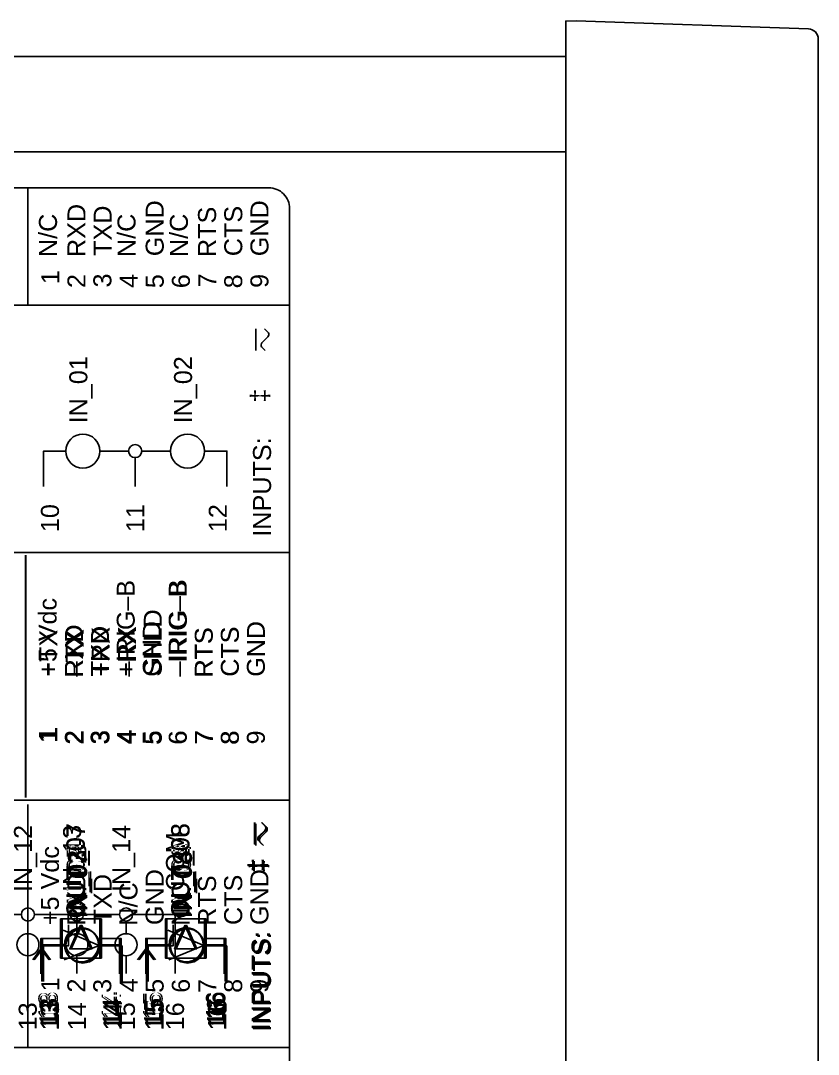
# Model space of a CAD drawing. Extents: x 0.5 to 35.5, y 0.5 to 23.5.
# Drawn here: x 24.956 to 28.003, y 9.652 to 13.599 of the extents above; entities that cross this region are included whole.
import ezdxf

# ---------------------------------------------------------------- set-up
doc = ezdxf.new("R2010")
doc.units = 0
doc.header["$MEASUREMENT"] = 0
for name, color, linetype in [('1_01__0-__NO_ETH__EIA-232', 7, 'CONTINUOUS'), ('1_02__1-__NO_ETH__EIA-485', 7, 'CONTINUOUS'), ('1_03__2-___1__10-100BASE-T', 7, 'CONTINUOUS'), ('1_04__3-___1__10-100BASE-T', 7, 'CONTINUOUS'), ('1_05__4-___1__100BASE-FX_M', 7, 'CONTINUOUS'), ('1_06__6-___2__10-100BASE-T', 7, 'CONTINUOUS'), ('1_07__8-___2__100BASE-FX_M', 7, 'CONTINUOUS'), ('2_02__A0__SERIAL_COMMUNICA', 7, 'CONTINUOUS'), ('2_03__B-___3__DI___4__DO__', 7, 'CONTINUOUS'), ('2_04__1-___4__DI___4__DO__', 7, 'CONTINUOUS'), ('2_05__C-___4__DI___4__DO__', 7, 'CONTINUOUS'), ('2_06__D-___4__DI___3__DO__', 7, 'CONTINUOUS'), ('2_07__2A___8__FORM_A_DO', 7, 'CONTINUOUS'), ('2_08__2B___8__FORM_B_DO', 7, 'CONTINUOUS'), ('2_09__2C___8__DO__6__FORM_', 7, 'CONTINUOUS'), ('2_10__2D___8__DO__2__FORM_', 7, 'CONTINUOUS'), ('2_11__2G___8__DO__4__FORM_', 7, 'CONTINUOUS'), ('2_12__3-___8__DI', 7, 'CONTINUOUS'), ('2_13__4-___14__DI', 7, 'CONTINUOUS'), ('2_14__5-___8__AI', 7, 'CONTINUOUS'), ('2_15__6-___4__AI____4__AO', 7, 'CONTINUOUS'), ('6_00______DWG_', 7, 'CONTINUOUS')]:
    doc.layers.add(name, color=color, linetype=linetype)
doc.styles.add('ARIAL', font='arial.ttf')

msp = doc.modelspace()

# ---------------------------------------------------------------- linework, layer by layer
at = {"layer": '1_01__0-__NO_ETH__EIA-232'}
msp.add_lwpolyline([(24.975, 10.6328), (24.975, 11.5578)], dxfattribs=at)
at = {"layer": '1_02__1-__NO_ETH__EIA-485'}
msp.add_lwpolyline([(24.9763, 10.6328), (24.9763, 11.5578)], dxfattribs=at)
at = {"layer": '1_03__2-___1__10-100BASE-T'}
msp.add_lwpolyline([(24.9751, 10.6328), (24.9751, 11.5578)], dxfattribs=at)
at = {"layer": '1_04__3-___1__10-100BASE-T'}
msp.add_lwpolyline([(24.9763, 10.6328), (24.9763, 11.5578)], dxfattribs=at)
at = {"layer": '1_05__4-___1__100BASE-FX_M'}
msp.add_lwpolyline([(24.9751, 10.6328), (24.9751, 11.5578)], dxfattribs=at)
at = {"layer": '1_06__6-___2__10-100BASE-T'}
msp.add_lwpolyline([(24.9751, 10.6328), (24.9751, 11.5578)], dxfattribs=at)
at = {"layer": '1_07__8-___2__100BASE-FX_M'}
msp.add_lwpolyline([(24.9751, 10.6328), (24.9751, 11.5578)], dxfattribs=at)
at = {"layer": '2_02__A0__SERIAL_COMMUNICA'}
msp.add_lwpolyline([(24.9835, 9.6778), (24.9835, 10.6061)], dxfattribs=at)
at = {"layer": '2_03__B-___3__DI___4__DO__'}
for points in [[(25.8508, 10.4535), (25.8508, 10.5364)], [(25.0397, 9.9344), (25.0397, 10.0694), (25.1247, 10.0694)], [(25.2547, 10.0694), (25.3397, 10.0694), (25.3397, 9.9344)], [(25.4396, 9.9344), (25.4396, 10.0694), (25.5248, 10.0694)], [(25.6548, 10.0694), (25.7398, 10.0694), (25.7398, 9.9344)]]:
    msp.add_lwpolyline(points, dxfattribs=at)
msp.add_lwpolyline([(25.8797, 10.4535), (25.866, 10.4675, -0.328455), (25.868, 10.4834), (25.8902, 10.5057, 0.339292), (25.8923, 10.5216), (25.8777, 10.5364)], format="xyb", dxfattribs=at)
for centre in [(25.1897, 10.0694), (25.5896, 10.0694)]:
    msp.add_circle(centre, 0.065, dxfattribs=at)
at = {"layer": '2_04__1-___4__DI___4__DO__'}
for points in [[(25.8508, 10.4535), (25.8508, 10.5364)], [(25.0397, 9.9344), (25.0397, 10.0694), (25.1247, 10.0694)], [(25.2547, 10.0694), (25.3397, 10.0694), (25.3397, 9.9344)], [(25.4396, 9.9344), (25.4396, 10.0694), (25.5248, 10.0694)], [(25.6548, 10.0694), (25.7398, 10.0694), (25.7398, 9.9344)]]:
    msp.add_lwpolyline(points, dxfattribs=at)
msp.add_lwpolyline([(25.8797, 10.4535), (25.866, 10.4675, -0.328455), (25.868, 10.4834), (25.8902, 10.5057, 0.339292), (25.8923, 10.5216), (25.8777, 10.5364)], format="xyb", dxfattribs=at)
for centre in [(25.1897, 10.0694), (25.5898, 10.0694)]:
    msp.add_circle(centre, 0.065, dxfattribs=at)
at = {"layer": '2_05__C-___4__DI___4__DO__'}
for points in [[(25.8508, 10.4535), (25.8508, 10.5365)], [(25.0397, 9.9345), (25.0397, 10.0695), (25.1247, 10.0695)], [(25.2547, 10.0695), (25.3397, 10.0695), (25.3397, 9.9345)], [(25.4396, 9.9345), (25.4396, 10.0695), (25.5248, 10.0695)], [(25.6548, 10.0695), (25.7398, 10.0695), (25.7398, 9.9345)]]:
    msp.add_lwpolyline(points, dxfattribs=at)
msp.add_lwpolyline([(25.8797, 10.4535), (25.866, 10.4675, -0.328455), (25.868, 10.4835), (25.8902, 10.5058, 0.339292), (25.8923, 10.5217), (25.8777, 10.5365)], format="xyb", dxfattribs=at)
for centre in [(25.1897, 10.0695), (25.5896, 10.0695)]:
    msp.add_circle(centre, 0.065, dxfattribs=at)
at = {"layer": '2_06__D-___4__DI___3__DO__'}
for points in [[(25.849, 10.4543), (25.849, 10.5373)], [(25.038, 9.9353), (25.038, 10.0703), (25.123, 10.0703)], [(25.253, 10.0703), (25.338, 10.0703), (25.338, 9.9353)], [(25.4379, 9.9353), (25.4378, 10.0703), (25.523, 10.0703)], [(25.6531, 10.0703), (25.738, 10.0703), (25.738, 9.9353)]]:
    msp.add_lwpolyline(points, dxfattribs=at)
msp.add_lwpolyline([(25.878, 10.4543), (25.8642, 10.4683, -0.328455), (25.8663, 10.4843), (25.8885, 10.5066, 0.339292), (25.8905, 10.5225), (25.876, 10.5373)], format="xyb", dxfattribs=at)
for centre in [(25.188, 10.0703), (25.5879, 10.0703)]:
    msp.add_circle(centre, 0.065, dxfattribs=at)
at = {"layer": '2_07__2A___8__FORM_A_DO'}
for points in [[(25.0368, 9.9315), (25.0368, 10.0664), (25.1219, 10.0664)], [(25.122, 10.0128), (25.2519, 10.0664), (25.3369, 10.0664), (25.3369, 9.9315)], [(25.4368, 9.9315), (25.4368, 10.0664), (25.5219, 10.0664)], [(25.522, 10.0128), (25.6519, 10.0664), (25.7369, 10.0664), (25.7369, 9.9315)]]:
    msp.add_lwpolyline(points, dxfattribs=at)
at = {"layer": '2_08__2B___8__FORM_B_DO'}
for points in [[(25.0385, 9.9305), (25.0385, 10.0656), (25.0385, 10.0656), (25.1385, 10.0656), (25.1385, 10.1456)], [(25.4386, 9.9305), (25.4386, 10.0656), (25.4386, 10.0656), (25.5386, 10.0656), (25.5386, 10.1456)], [(25.1185, 10.1256), (25.2586, 10.0656), (25.3386, 10.0656), (25.3386, 9.9306)], [(25.5186, 10.1256), (25.6586, 10.0656), (25.7387, 10.0656), (25.7387, 9.9306)]]:
    msp.add_lwpolyline(points, dxfattribs=at)
at = {"layer": '2_09__2C___8__DO__6__FORM_'}
for points in [[(25.0384, 9.9307), (25.0384, 10.0658), (25.0384, 10.0658), (25.1385, 10.0658), (25.1385, 10.1458)], [(25.4385, 9.9307), (25.4385, 10.0658), (25.4385, 10.0658), (25.5385, 10.0658), (25.5385, 10.1458)], [(25.1185, 10.1258), (25.2585, 10.0658), (25.3386, 10.0658), (25.3386, 9.9308)], [(25.5186, 10.1258), (25.6586, 10.0658), (25.7386, 10.0658), (25.7386, 9.9308)]]:
    msp.add_lwpolyline(points, dxfattribs=at)
at = {"layer": '2_10__2D___8__DO__2__FORM_'}
for points in [[(25.0385, 9.9305), (25.0385, 10.0655), (25.0385, 10.0655), (25.1385, 10.0655), (25.1386, 10.1455)], [(25.4386, 9.9305), (25.4386, 10.0655), (25.4386, 10.0655), (25.5386, 10.0655), (25.5386, 10.1455)], [(25.1186, 10.1255), (25.2586, 10.0655), (25.3386, 10.0655), (25.3386, 9.9305)], [(25.5186, 10.1255), (25.6586, 10.0655), (25.7387, 10.0655), (25.7387, 9.9305)]]:
    msp.add_lwpolyline(points, dxfattribs=at)
at = {"layer": '2_11__2G___8__DO__4__FORM_'}
for points in [[(25.0385, 9.9305), (25.0385, 10.0655), (25.0385, 10.0655), (25.1385, 10.0655), (25.1386, 10.1455)], [(25.4386, 9.9305), (25.4386, 10.0655), (25.4386, 10.0655), (25.5386, 10.0655), (25.5386, 10.1455)], [(25.1186, 10.1255), (25.2586, 10.0655), (25.3386, 10.0655), (25.3386, 9.9305)], [(25.5186, 10.1255), (25.6586, 10.0655), (25.7387, 10.0655), (25.7387, 9.9305)]]:
    msp.add_lwpolyline(points, dxfattribs=at)
at = {"layer": '2_12__3-___8__DI'}
for points in [[(25.8546, 10.4496), (25.8546, 10.5325)], [(25.0436, 9.9305), (25.0436, 10.0655), (25.1286, 10.0655)], [(25.2586, 10.0655), (25.3436, 10.0655), (25.3436, 9.9305)], [(25.4434, 9.9305), (25.4434, 10.0655), (25.5284, 10.0655)], [(25.6584, 10.0655), (25.7434, 10.0655), (25.7434, 9.9305)]]:
    msp.add_lwpolyline(points, dxfattribs=at)
msp.add_lwpolyline([(25.8836, 10.4496), (25.8698, 10.4636, -0.328455), (25.8719, 10.4795), (25.8941, 10.5018, 0.339292), (25.8961, 10.5177), (25.8816, 10.5325)], format="xyb", dxfattribs=at)
for centre in [(25.1936, 10.0655), (25.5934, 10.0655)]:
    msp.add_circle(centre, 0.065, dxfattribs=at)
at = {"layer": '2_13__4-___14__DI'}
for points in [[(25.8507, 10.4536), (25.8507, 10.5366)], [(24.9588, 10.1858), (24.8211, 10.1858)], [(25.1461, 10.1858), (25.0088, 10.1858)], [(25.3338, 10.1858), (25.1961, 10.1858)], [(25.5464, 10.1858), (25.3838, 10.1858)], [(25.5464, 9.9608), (25.5464, 10.1858)], [(24.9838, 10.1124), (24.9838, 10.1608)], [(25.1711, 10.1124), (25.1711, 10.1608)], [(25.3588, 10.1124), (25.3588, 10.1608)], [(24.9838, 9.9608), (24.9838, 10.0282)], [(25.1711, 9.9608), (25.1711, 10.0282)], [(25.3588, 9.9608), (25.3588, 10.0282)]]:
    msp.add_lwpolyline(points, dxfattribs=at)
msp.add_lwpolyline([(25.8796, 10.4536), (25.8659, 10.4676, -0.328455), (25.8679, 10.4836), (25.8901, 10.5058, 0.339292), (25.8922, 10.5218), (25.8777, 10.5366)], format="xyb", dxfattribs=at)
for centre, radius in [((24.9838, 10.1858), 0.025), ((25.1711, 10.1858), 0.025), ((25.3588, 10.1858), 0.025), ((24.9838, 10.0703), 0.0421), ((25.1711, 10.0703), 0.0421), ((25.3588, 10.0703), 0.0421)]:
    msp.add_circle(centre, radius, dxfattribs=at)
at = {"layer": '2_14__5-___8__AI'}
for points in [[(25.2588, 10.1691), (25.2588, 10.0191), (25.1089, 10.0191), (25.1089, 10.1691), (25.2588, 10.1691)], [(25.6589, 10.1691), (25.6589, 10.0191), (25.5089, 10.0191), (25.5089, 10.1691), (25.6589, 10.1691)], [(25.2238, 10.0541), (25.1438, 10.0541), (25.1838, 10.1441), (25.2238, 10.0541)], [(25.6239, 10.0541), (25.5439, 10.0541), (25.5839, 10.1441), (25.6239, 10.0541)], [(25.0338, 9.9591), (25.0338, 10.0941), (25.1088, 10.0941)], [(25.2589, 10.0941), (25.334, 10.0941), (25.334, 9.9591)], [(25.4338, 9.9591), (25.4338, 10.0941), (25.5089, 10.0941)], [(25.6589, 10.0941), (25.734, 10.0941), (25.734, 9.9591)], [(25.0026, 10.0129), (25.0338, 10.0541), (25.065, 10.0129)], [(25.4026, 10.0129), (25.4339, 10.0541), (25.4651, 10.0129)]]:
    msp.add_lwpolyline(points, dxfattribs=at)
at = {"layer": '2_15__6-___4__AI____4__AO'}
for points in [[(25.2645, 10.1694), (25.2645, 10.0194), (25.1145, 10.0194), (25.1145, 10.1694), (25.2645, 10.1694)], [(25.6646, 10.1694), (25.6646, 10.0194), (25.5146, 10.0194), (25.5146, 10.1694), (25.6646, 10.1694)], [(25.2295, 10.0544), (25.1495, 10.0544), (25.1895, 10.1444), (25.2295, 10.0544)], [(25.6296, 10.0544), (25.5496, 10.0544), (25.5896, 10.1444), (25.6296, 10.0544)], [(25.0395, 9.9594), (25.0394, 10.0944), (25.1145, 10.0944)], [(25.2646, 10.0944), (25.3397, 10.0944), (25.3397, 9.9594)], [(25.4395, 9.9594), (25.4395, 10.0944), (25.5146, 10.0944)], [(25.6646, 10.0944), (25.7397, 10.0944), (25.7397, 9.9594)], [(25.0083, 10.0132), (25.0395, 10.0544), (25.0707, 10.0132)], [(25.4083, 10.0132), (25.4396, 10.0544), (25.4708, 10.0132)]]:
    msp.add_lwpolyline(points, dxfattribs=at)
at = {"layer": '6_00______DWG_'}
for points in [[(27.9651, 13.5683), (27.0785, 13.5993), (27.0385, 13.5979), (27.0385, 6.0444), (27.0785, 6.043), (27.9651, 6.074, 0.404026), (28.0031, 6.1134), (28.0031, 13.529, 0.404026)], [(25.9037, 12.9611), (22.1938, 12.9611, 0.414214), (22.1138, 12.8811), (22.1138, 6.7162, 0.414212), (22.1938, 6.6362), (25.9037, 6.6362, 0.414211), (25.9837, 6.7162), (25.9837, 12.8811, 0.414219)]]:
    msp.add_lwpolyline(points, format="xyb", close=True, dxfattribs=at)
for points in [[(27.0385, 6.1794), (21.9438, 6.1794), (21.9438, 13.4629), (27.0385, 13.4629)], [(21.9438, 13.0987), (27.0385, 13.0987)], [(24.9838, 12.5128), (24.9838, 12.9611)], [(25.9838, 12.5128), (22.1138, 12.5128)], [(25.8548, 12.3396), (25.8548, 12.4225)], [(25.0438, 11.8205), (25.0437, 11.9555), (25.1287, 11.9555)], [(25.2587, 11.9555), (25.3687, 11.9555)], [(25.3937, 11.9305), (25.3937, 11.8205)], [(25.4187, 11.9555), (25.5288, 11.9555)], [(25.6588, 11.9555), (25.7438, 11.9555), (25.7438, 11.8205)], [(25.9838, 11.5678), (22.1138, 11.5678)], [(25.9837, 10.6228), (22.1138, 10.6228)], [(25.9837, 9.6778), (22.1138, 9.6778)]]:
    msp.add_lwpolyline(points, dxfattribs=at)
msp.add_lwpolyline([(25.8897, 12.3396), (25.876, 12.3536, -0.328455), (25.878, 12.3695), (25.9002, 12.3918, 0.339292), (25.9023, 12.4077), (25.8878, 12.4225)], format="xyb", dxfattribs=at)
for centre, radius in [((25.1937, 11.9555), 0.065), ((25.5938, 11.9555), 0.065), ((25.3937, 11.9555), 0.025)]:
    msp.add_circle(centre, radius, dxfattribs=at)

# ---------------------------------------------------------------- texts
at = {"layer": '1_01__0-__NO_ETH__EIA-232', "style": 'ARIAL'}
for s, height, p in [('+IRIG–B', 0.06846, (25.3916, 11.0939)), ('–IRIG–B', 0.06846, (25.5905, 11.0992)), ('+5 Vdc', 0.06846, (25.0932, 11.0939)), ('GND', 0.06846, (25.491, 11.0941)), ('GND', 0.06846, (25.8889, 11.0941)), ('RXD', 0.06846, (25.1938, 11.0917)), ('TXD', 0.06846, (25.2933, 11.097)), ('RTS', 0.06846, (25.6899, 11.0917)), ('CTS', 0.06846, (25.7894, 11.0944)), ('1', 0.0685, (25.0943, 10.8408)), ('2', 0.0685, (25.1938, 10.8365)), ('3', 0.0685, (25.2921, 10.8352)), ('4', 0.0685, (25.3927, 10.8381)), ('5', 0.0685, (25.491, 10.8353)), ('6', 0.0685, (25.5904, 10.8357)), ('7', 0.0685, (25.6911, 10.8347)), ('8', 0.0685, (25.7893, 10.8354)), ('9', 0.0685, (25.8888, 10.8353))]:
    msp.add_text(s, height=height, rotation=90, dxfattribs=at).set_placement(p)
at = {"layer": '1_02__1-__NO_ETH__EIA-485', "style": 'ARIAL'}
for s, height, p in [('SHLD', 0.06883, (25.4952, 11.0949)), ('+TX', 0.06883, (25.0964, 11.0939)), ('–TX', 0.06883, (25.1964, 11.0992)), ('+RX', 0.06883, (25.2964, 11.0939)), ('–RX', 0.06883, (25.3964, 11.0992)), ('1', 0.0688, (25.0963, 10.8408)), ('2', 0.0688, (25.1963, 10.8364)), ('3', 0.0688, (25.2951, 10.8352)), ('4', 0.0688, (25.3963, 10.838)), ('5', 0.0688, (25.4951, 10.8353))]:
    msp.add_text(s, height=height, rotation=90, dxfattribs=at).set_placement(p)
at = {"layer": '1_03__2-___1__10-100BASE-T', "style": 'ARIAL'}
for s, height, p in [('+IRIG–B', 0.06846, (25.3917, 11.094)), ('–IRIG–B', 0.06846, (25.5906, 11.0938)), ('+5 Vdc', 0.06846, (25.0933, 11.094)), ('GND', 0.06846, (25.4911, 11.0937)), ('GND', 0.06846, (25.889, 11.0937)), ('RXD', 0.06846, (25.1939, 11.0905)), ('TXD', 0.06846, (25.2933, 11.0948)), ('RTS', 0.06846, (25.69, 11.0905)), ('CTS', 0.06846, (25.7895, 11.0937)), ('1', 0.0685, (25.0944, 10.8495)), ('2', 0.0685, (25.1938, 10.8347)), ('3', 0.0685, (25.2922, 10.8367)), ('4', 0.0685, (25.3927, 10.8354)), ('5', 0.0685, (25.4911, 10.8341)), ('6', 0.0685, (25.5905, 10.834)), ('7', 0.0685, (25.6911, 10.837)), ('8', 0.0685, (25.7894, 10.8336)), ('9', 0.0685, (25.8889, 10.8351))]:
    msp.add_text(s, height=height, rotation=90, dxfattribs=at).set_placement(p)
at = {"layer": '1_04__3-___1__10-100BASE-T', "style": 'ARIAL'}
for s, height, p in [('SHLD', 0.06883, (25.4953, 11.0943)), ('+TX', 0.06883, (25.0964, 11.094)), ('–TX', 0.06883, (25.1964, 11.0938)), ('+RX', 0.06883, (25.2964, 11.094)), ('–RX', 0.06883, (25.3964, 11.0938)), ('1', 0.0688, (25.0963, 10.8494)), ('2', 0.0688, (25.1963, 10.8347)), ('3', 0.0688, (25.2952, 10.8367)), ('4', 0.0688, (25.3963, 10.8354)), ('5', 0.0688, (25.4952, 10.8341))]:
    msp.add_text(s, height=height, rotation=90, dxfattribs=at).set_placement(p)
at = {"layer": '1_05__4-___1__100BASE-FX_M', "style": 'ARIAL'}
for s, height, p in [('+IRIG–B', 0.06846, (25.3917, 11.094)), ('–IRIG–B', 0.06846, (25.5906, 11.0938)), ('+5 Vdc', 0.06846, (25.0933, 11.094)), ('GND', 0.06846, (25.4911, 11.0937)), ('GND', 0.06846, (25.889, 11.0937)), ('RXD', 0.06846, (25.1939, 11.0905)), ('TXD', 0.06846, (25.2933, 11.0948)), ('RTS', 0.06846, (25.69, 11.0905)), ('CTS', 0.06846, (25.7895, 11.0937)), ('1', 0.0685, (25.0944, 10.8495)), ('2', 0.0685, (25.1938, 10.8347)), ('3', 0.0685, (25.2922, 10.8367)), ('4', 0.0685, (25.3927, 10.8354)), ('5', 0.0685, (25.4911, 10.8341)), ('6', 0.0685, (25.5905, 10.834)), ('7', 0.0685, (25.6911, 10.837)), ('8', 0.0685, (25.7894, 10.8336)), ('9', 0.0685, (25.8889, 10.8351))]:
    msp.add_text(s, height=height, rotation=90, dxfattribs=at).set_placement(p)
at = {"layer": '1_06__6-___2__10-100BASE-T', "style": 'ARIAL'}
for s, height, p in [('+IRIG–B', 0.06846, (25.3917, 11.094)), ('–IRIG–B', 0.06846, (25.5906, 11.0938)), ('+5 Vdc', 0.06846, (25.0933, 11.094)), ('GND', 0.06846, (25.4911, 11.0937)), ('GND', 0.06846, (25.889, 11.0937)), ('RXD', 0.06846, (25.1939, 11.0905)), ('TXD', 0.06846, (25.2933, 11.0948)), ('RTS', 0.06846, (25.69, 11.0905)), ('CTS', 0.06846, (25.7895, 11.0937)), ('1', 0.0685, (25.0944, 10.8495)), ('2', 0.0685, (25.1938, 10.8347)), ('3', 0.0685, (25.2922, 10.8367)), ('4', 0.0685, (25.3927, 10.8354)), ('5', 0.0685, (25.4911, 10.8341)), ('6', 0.0685, (25.5905, 10.834)), ('7', 0.0685, (25.6911, 10.837)), ('8', 0.0685, (25.7894, 10.8336)), ('9', 0.0685, (25.8889, 10.8351))]:
    msp.add_text(s, height=height, rotation=90, dxfattribs=at).set_placement(p)
at = {"layer": '1_07__8-___2__100BASE-FX_M', "style": 'ARIAL'}
for s, height, p in [('+IRIG–B', 0.06846, (25.3917, 11.094)), ('–IRIG–B', 0.06846, (25.5906, 11.0938)), ('+5 Vdc', 0.06846, (25.0933, 11.094)), ('GND', 0.06846, (25.4911, 11.0937)), ('GND', 0.06846, (25.889, 11.0937)), ('RXD', 0.06846, (25.1939, 11.0905)), ('TXD', 0.06846, (25.2933, 11.0948)), ('RTS', 0.06846, (25.69, 11.0905)), ('CTS', 0.06846, (25.7895, 11.0937)), ('1', 0.0685, (25.0944, 10.8495)), ('2', 0.0685, (25.1938, 10.8347)), ('3', 0.0685, (25.2922, 10.8367)), ('4', 0.0685, (25.3927, 10.8354)), ('5', 0.0685, (25.4911, 10.8341)), ('6', 0.0685, (25.5905, 10.834)), ('7', 0.0685, (25.6911, 10.837)), ('8', 0.0685, (25.7894, 10.8336)), ('9', 0.0685, (25.8889, 10.8351))]:
    msp.add_text(s, height=height, rotation=90, dxfattribs=at).set_placement(p)
at = {"layer": '2_02__A0__SERIAL_COMMUNICA', "style": 'ARIAL'}
for s, height, p in [('+5 Vdc', 0.06883, (25.1023, 10.1451)), ('GND', 0.06883, (25.5023, 10.1453)), ('GND', 0.06883, (25.9024, 10.1453)), ('RXD', 0.06883, (25.2035, 10.1429)), ('TXD', 0.06883, (25.3035, 10.1482)), ('N/C', 0.06883, (25.4023, 10.1431)), ('N/C', 0.06883, (25.6023, 10.1431)), ('RTS', 0.06883, (25.7023, 10.1429)), ('CTS', 0.06883, (25.8024, 10.1456)), ('1', 0.0688, (25.1035, 9.892)), ('2', 0.0688, (25.2034, 9.8876)), ('3', 0.0688, (25.3023, 9.8864)), ('4', 0.0688, (25.4035, 9.8892)), ('5', 0.0688, (25.5023, 9.8864)), ('6', 0.0688, (25.6023, 9.8868)), ('7', 0.0688, (25.7035, 9.8859)), ('8', 0.0688, (25.8023, 9.8865)), ('9', 0.0688, (25.9023, 9.8864))]:
    msp.add_text(s, height=height, rotation=90, dxfattribs=at).set_placement(p)
at = {"layer": '2_03__B-___3__DI___4__DO__', "style": 'ARIAL'}
for s, height, p in [('IN_02', 0.06883, (25.2068, 10.1753)), ('IN_03', 0.06883, (25.6068, 10.1753)), ('‡', 0.0688, (25.8957, 10.3476)), ('INPUTS:', 0.06883, (25.9086, 9.7426)), ('13', 0.06883, (25.0984, 9.7599)), ('14', 0.06883, (25.3395, 9.7599)), ('15', 0.06883, (25.4984, 9.7599)), ('16', 0.06883, (25.7384, 9.7599))]:
    msp.add_text(s, height=height, rotation=90, dxfattribs=at).set_placement(p)
at = {"layer": '2_04__1-___4__DI___4__DO__', "style": 'ARIAL'}
for s, height, p in [('IN_03', 0.06883, (25.2068, 10.1753)), ('IN_04', 0.06883, (25.6068, 10.1753)), ('‡', 0.0688, (25.8957, 10.3476)), ('INPUTS:', 0.06883, (25.9086, 9.7426)), ('13', 0.06883, (25.0984, 9.7599)), ('14', 0.06883, (25.3395, 9.7599)), ('15', 0.06883, (25.4984, 9.7599)), ('16', 0.06883, (25.7384, 9.7599))]:
    msp.add_text(s, height=height, rotation=90, dxfattribs=at).set_placement(p)
at = {"layer": '2_05__C-___4__DI___4__DO__', "style": 'ARIAL'}
for s, height, p in [('IN_03', 0.06883, (25.2068, 10.1754)), ('IN_04', 0.06883, (25.6068, 10.1754)), ('‡', 0.0688, (25.8957, 10.3476)), ('INPUTS:', 0.06883, (25.9086, 9.7427)), ('13', 0.06883, (25.0984, 9.76)), ('14', 0.06883, (25.3395, 9.76)), ('15', 0.06883, (25.4984, 9.76)), ('16', 0.06883, (25.7384, 9.76))]:
    msp.add_text(s, height=height, rotation=90, dxfattribs=at).set_placement(p)
at = {"layer": '2_06__D-___4__DI___3__DO__', "style": 'ARIAL'}
for s, height, p in [('IN_03', 0.06883, (25.205, 10.1762)), ('IN_04', 0.06883, (25.605, 10.1762)), ('‡', 0.0688, (25.894, 10.3484)), ('INPUTS:', 0.06883, (25.9069, 9.7435)), ('13', 0.06883, (25.0967, 9.7608)), ('14', 0.06883, (25.3378, 9.7608)), ('15', 0.06883, (25.4967, 9.7608)), ('16', 0.06883, (25.7367, 9.7608))]:
    msp.add_text(s, height=height, rotation=90, dxfattribs=at).set_placement(p)
at = {"layer": '2_07__2A___8__FORM_A_DO', "style": 'ARIAL'}
for s, p in [('OUT_07', (25.1996, 10.1714)), ('OUT_08', (25.5996, 10.1714)), ('13', (25.1006, 9.7435)), ('14', (25.3405, 9.7435)), ('15', (25.5005, 9.7435)), ('16', (25.7405, 9.7435))]:
    msp.add_text(s, height=0.06883, rotation=90, dxfattribs=at).set_placement(p)
at = {"layer": '2_08__2B___8__FORM_B_DO', "style": 'ARIAL'}
for s, p in [('OUT_07', (25.2013, 10.1705)), ('OUT_08', (25.6013, 10.1705)), ('13', (25.1023, 9.7426)), ('14', (25.3423, 9.7426)), ('15', (25.5024, 9.7426)), ('16', (25.7424, 9.7426))]:
    msp.add_text(s, height=0.06883, rotation=90, dxfattribs=at).set_placement(p)
at = {"layer": '2_09__2C___8__DO__6__FORM_', "style": 'ARIAL'}
for s, p in [('OUT_07', (25.2012, 10.1707)), ('OUT_08', (25.6013, 10.1707)), ('13', (25.1023, 9.7428)), ('14', (25.3422, 9.7428)), ('15', (25.5022, 9.7428)), ('16', (25.7422, 9.7428))]:
    msp.add_text(s, height=0.06883, rotation=90, dxfattribs=at).set_placement(p)
at = {"layer": '2_10__2D___8__DO__2__FORM_', "style": 'ARIAL'}
for s, p in [('OUT_07', (25.2013, 10.1705)), ('OUT_08', (25.6013, 10.1705)), ('13', (25.1024, 9.7426)), ('14', (25.3422, 9.7426)), ('15', (25.5022, 9.7426)), ('16', (25.7423, 9.7426))]:
    msp.add_text(s, height=0.06883, rotation=90, dxfattribs=at).set_placement(p)
at = {"layer": '2_11__2G___8__DO__4__FORM_', "style": 'ARIAL'}
for s, p in [('OUT_07', (25.2013, 10.1705)), ('OUT_08', (25.6013, 10.1705)), ('13', (25.1024, 9.7426)), ('14', (25.3422, 9.7426)), ('15', (25.5022, 9.7426)), ('16', (25.7423, 9.7426))]:
    msp.add_text(s, height=0.06883, rotation=90, dxfattribs=at).set_placement(p)
at = {"layer": '2_12__3-___8__DI', "style": 'ARIAL'}
for s, height, p in [('IN_07', 0.06883, (25.2106, 10.1714)), ('IN_08', 0.06883, (25.6106, 10.1714)), ('‡', 0.0688, (25.8995, 10.3437)), ('INPUTS:', 0.06883, (25.9125, 9.7387)), ('13', 0.06883, (25.1023, 9.756)), ('14', 0.06883, (25.3434, 9.756)), ('15', 0.06883, (25.5023, 9.756)), ('16', 0.06883, (25.7423, 9.756))]:
    msp.add_text(s, height=height, rotation=90, dxfattribs=at).set_placement(p)
at = {"layer": '2_13__4-___14__DI', "style": 'ARIAL'}
for s, height, p in [('IN_12', 0.06883, (24.9996, 10.2713)), ('IN_13', 0.06883, (25.1871, 10.2713)), ('IN_14', 0.06883, (25.3746, 10.2713)), ('COM', 0.06883, (25.5801, 10.2755)), ('‡', 0.0688, (25.8956, 10.3477)), ('INPUTS:', 0.06883, (25.9085, 9.7427)), ('13', 0.06883, (25.0175, 9.7433)), ('14', 0.06883, (25.2062, 9.7433)), ('15', 0.06883, (25.3926, 9.7433)), ('16', 0.06883, (25.5801, 9.7433))]:
    msp.add_text(s, height=height, rotation=90, dxfattribs=at).set_placement(p)
at = {"layer": '2_14__5-___8__AI', "style": 'ARIAL'}
for s, p in [('AI_07', (25.201, 10.2045)), ('AI_08', (25.601, 10.2045)), ('13', (25.0927, 9.7845)), ('14', (25.3338, 9.7845)), ('15', (25.4927, 9.7845)), ('16', (25.7327, 9.7845))]:
    msp.add_text(s, height=0.06883, rotation=90, dxfattribs=at).set_placement(p)
at = {"layer": '2_15__6-___4__AI____4__AO', "style": 'ARIAL'}
for s, p in [('AI_03', (25.2067, 10.2048)), ('AI_04', (25.6067, 10.2048)), ('13', (25.0984, 9.7849)), ('14', (25.3395, 9.7849)), ('15', (25.4984, 9.7849)), ('16', (25.7384, 9.7849))]:
    msp.add_text(s, height=0.06883, rotation=90, dxfattribs=at).set_placement(p)
at = {"layer": '6_00______DWG_', "style": 'ARIAL'}
for s, height, p in [('GND', 0.06883, (25.5026, 12.6998)), ('GND', 0.06883, (25.9027, 12.6998)), ('RXD', 0.06883, (25.2037, 12.6966)), ('TXD', 0.06883, (25.3037, 12.7009)), ('RTS', 0.06883, (25.7026, 12.6966)), ('CTS', 0.06883, (25.8027, 12.6998)), ('N/C', 0.06883, (25.0949, 12.6966)), ('N/C', 0.06883, (25.3949, 12.6966)), ('N/C', 0.06883, (25.5949, 12.6966)), ('1', 0.0688, (25.1037, 12.593)), ('2', 0.0688, (25.2037, 12.5783)), ('3', 0.0688, (25.3026, 12.5803)), ('4', 0.0688, (25.4037, 12.5789)), ('5', 0.0688, (25.5026, 12.5776)), ('6', 0.0688, (25.6026, 12.5776)), ('7', 0.0688, (25.7037, 12.5805)), ('8', 0.0688, (25.8026, 12.5771)), ('9', 0.0688, (25.9026, 12.5786)), ('IN_01', 0.06883, (25.2108, 12.0614)), ('IN_02', 0.06883, (25.6108, 12.0614)), ('‡', 0.0688, (25.9029, 12.14)), ('INPUTS:', 0.06883, (25.9126, 11.6287)), ('10', 0.06883, (25.1024, 11.646)), ('11', 0.06883, (25.4284, 11.646)), ('12', 0.06883, (25.7436, 11.646))]:
    msp.add_text(s, height=height, rotation=90, dxfattribs=at).set_placement(p)

doc.saveas('drawing.dxf')
